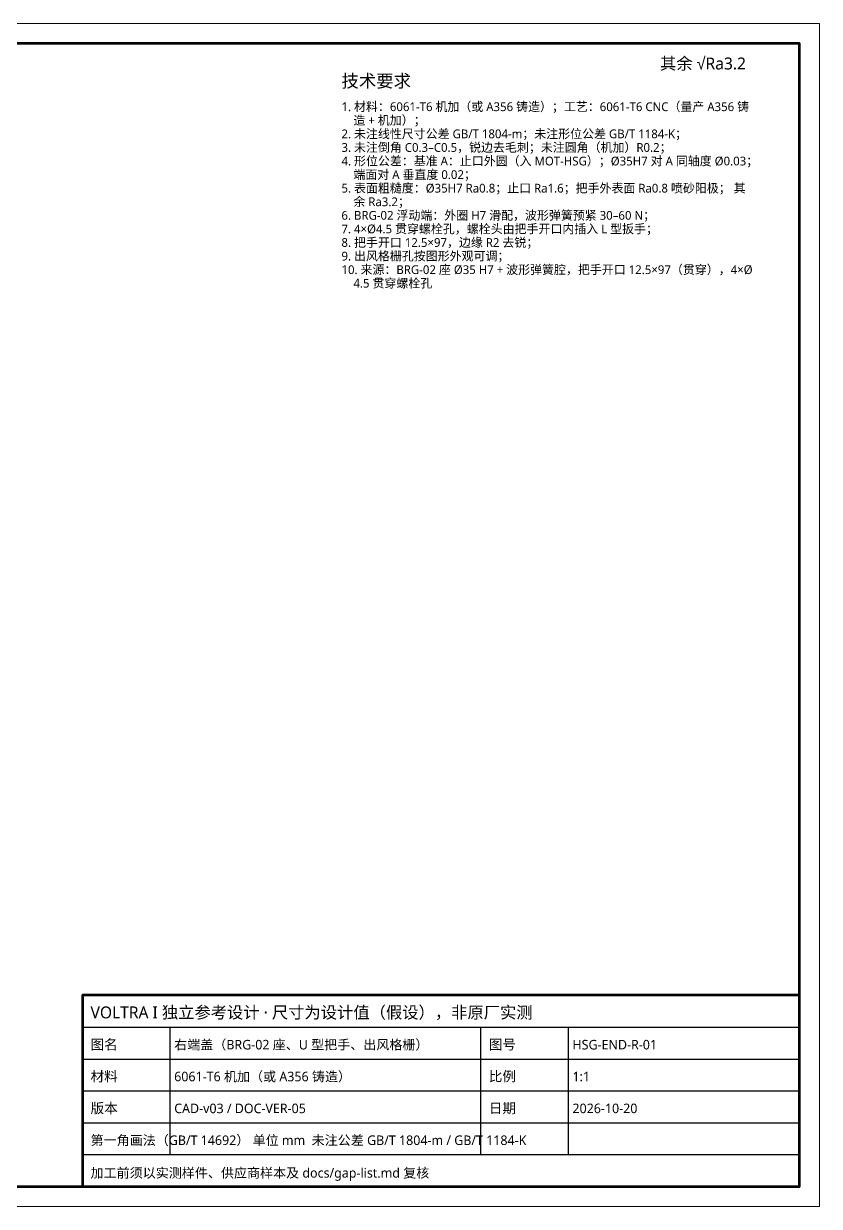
# Model space of a CAD drawing. Header units: millimetres. Extents: x 0 to 420, y 0 to 297.
# Drawn here: x 220.2 to 420, y 0 to 297 of the extents above; entities that cross this region are included whole.
import ezdxf

# ---------------------------------------------------------------- set-up
doc = ezdxf.new("R2010")
doc.units = ezdxf.units.MM
doc.layers.add('FRAME', color=7, linetype='CONTINUOUS', lineweight=70)
doc.layers.add('TEXT', color=7, linetype='CONTINUOUS', lineweight=25)
doc.styles.add('CJK', font='NotoSansCJK-Regular.ttc')

msp = doc.modelspace()

# ---------------------------------------------------------------- linework, layer by layer
at = {"layer": 'FRAME', "lineweight": 18}
msp.add_lwpolyline([(0, 0), (420, 0), (420, 297), (0, 297)], close=True, dxfattribs=at)
at = {"layer": 'FRAME'}
for points in [[(25, 5), (415, 5), (415, 292), (25, 292)], [(235, 5), (415, 5), (415, 53), (235, 53)]]:
    msp.add_lwpolyline(points, close=True, dxfattribs=at)
at = {"layer": 'TEXT'}
for p, q in [((235, 45), (415, 45)), ((257, 13), (257, 45)), ((335, 13), (335, 45)), ((357, 13), (357, 45)), ((235, 37), (415, 37)), ((235, 29), (415, 29)), ((235, 21), (415, 21)), ((235, 13), (415, 13))]:
    msp.add_line(p, q, dxfattribs=at)

# ---------------------------------------------------------------- texts
at = {"layer": 'TEXT', "style": 'CJK'}
for s, height, p in [('其余 √Ra3.2', 3, (380, 285.5)), ('技术要求', 3.2, (300, 281)), ('1. 材料：6061-T6 机加（或 A356 铸造）；工艺：6061-T6 CNC（量产 A356 铸', 2.2, (300, 275.04)), ('\u3000造 + 机加）；', 2.2, (300, 271.63)), ('2. 未注线性尺寸公差 GB/T 1804-m；未注形位公差 GB/T 1184-K；', 2.2, (300, 268.22)), ('3. 未注倒角 C0.3–C0.5，锐边去毛刺；未注圆角（机加）R0.2；', 2.2, (300, 264.81)), ('4. 形位公差：基准 A：止口外圆（入 MOT-HSG）；Ø35H7 对 A 同轴度 Ø0.03； ', 2.2, (300, 261.4)), ('\u3000端面对 A 垂直度 0.02；', 2.2, (300, 257.99)), ('5. 表面粗糙度：Ø35H7 Ra0.8；止口 Ra1.6；把手外表面 Ra0.8 喷砂阳极； 其', 2.2, (300, 254.58)), ('\u3000余 Ra3.2；', 2.2, (300, 251.17)), ('6. BRG-02 浮动端：外圈 H7 滑配，波形弹簧预紧 30–60 N；', 2.2, (300, 247.76)), ('7. 4×Ø4.5 贯穿螺栓孔，螺栓头由把手开口内插入 L 型扳手；', 2.2, (300, 244.35)), ('8. 把手开口 12.5×97，边缘 R2 去锐；', 2.2, (300, 240.94)), ('9. 出风格栅孔按图形外观可调；', 2.2, (300, 237.53)), ('10. 来源：BRG-02 座 Ø35 H7 + 波形弹簧腔，把手开口 12.5×97（贯穿），4×Ø', 2.2, (300, 234.12)), ('\u30004.5 贯穿螺栓孔', 2.2, (300, 230.71)), ('VOLTRA I 独立参考设计 · 尺寸为设计值（假设），非原厂实测', 3, (237, 47.2)), ('图名', 2.5, (237, 39.4)), ('右端盖（BRG-02 座、U 型把手、出风格栅）', 2.4, (258, 39.4)), ('图号', 2.5, (337, 39.4)), ('HSG-END-R-01', 2.4, (358, 39.4)), ('材料', 2.5, (237, 31.4)), ('6061-T6 机加（或 A356 铸造）', 2.4, (258, 31.4)), ('比例', 2.5, (337, 31.4)), ('1:1', 2.4, (358, 31.4)), ('版本', 2.5, (237, 23.4)), ('CAD-v03 / DOC-VER-05', 2.4, (258, 23.4)), ('日期', 2.5, (337, 23.4)), ('2026-10-20', 2.4, (358, 23.4)), ('第一角画法（GB/T 14692） 单位 mm  未注公差 GB/T 1804-m / GB/T 1184-K', 2.4, (237, 15.4)), ('加工前须以实测样件、供应商样本及 docs/gap-list.md 复核', 2.4, (237, 7.2))]:
    msp.add_text(s, height=height, dxfattribs=at).set_placement(p)

doc.saveas('drawing.dxf')
